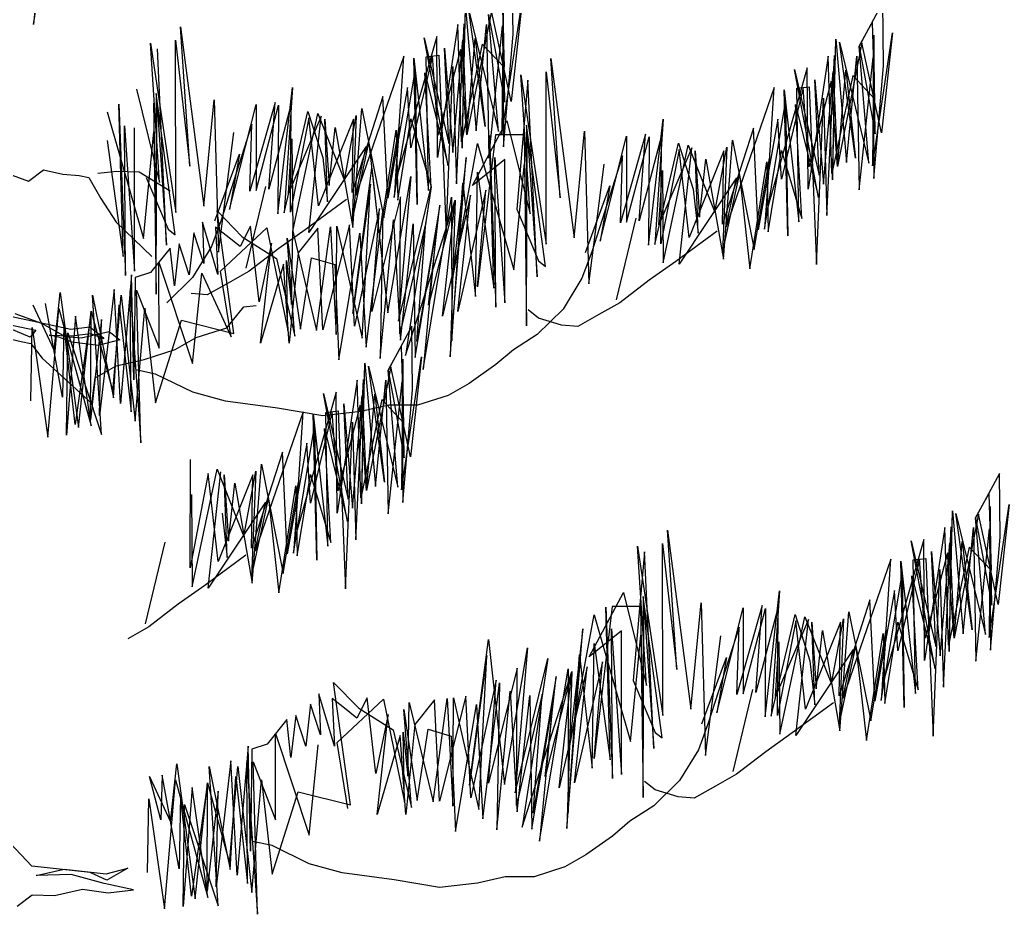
# Model space of a CAD drawing. Header units: metres. Extents: x -4.7 to 4.7, y 0 to 14.7.
# Drawn here: x 0.565 to 4.69, y 6.906 to 10.638 of the extents above; entities that cross this region are included whole.
import ezdxf

# ---------------------------------------------------------------- set-up
doc = ezdxf.new("R2010")
doc.units = ezdxf.units.M
doc.header["$LTSCALE"] = 0.2

msp = doc.modelspace()

# ---------------------------------------------------------------- linework, layer by layer
for p, q in [((0.6219, 10.6185), (0.741, 11.3369)), ((0.6769, 11.1967), (0.6219, 10.6185)), ((2.6214, 10.5777), (2.6183, 10.8434)), ((2.5746, 10.7586), (2.5836, 10.4404)), ((2.4087, 10.1015), (2.4229, 10.6883)), ((2.4229, 10.6883), (2.467, 10.1746)), ((2.5751, 10.1601), (2.6593, 10.715)), ((2.5805, 10.7061), (2.5751, 10.1601)), ((2.5866, 10.2945), (2.5805, 10.7061)), ((2.6593, 10.715), (2.6129, 10.2974)), ((4.1626, 10.7114), (4.0635, 10.5273)), ((4.1657, 10.4457), (4.1626, 10.7114)), ((2.5309, 10.6739), (2.4291, 10.157)), ((2.505, 10.1921), (2.4375, 10.6767)), ((2.4375, 10.6767), (2.5605, 10.1718)), ((2.5605, 10.1718), (2.5192, 10.6593)), ((2.5192, 10.6593), (2.5866, 10.2945)), ((2.6129, 10.2974), (2.5309, 10.6739)), ((1.2733, 10.0268), (1.2349, 10.6078)), ((1.2349, 10.6078), (1.3318, 9.8605)), ((2.3908, 10.6182), (2.3066, 10.0634)), ((2.3855, 9.9526), (2.4171, 10.6212)), ((2.4058, 10.1278), (2.3908, 10.6182)), ((2.4171, 10.6212), (2.4087, 10.1015)), ((2.467, 10.1746), (2.5105, 10.6184)), ((2.5105, 10.6184), (2.5197, 10.0608)), ((2.5197, 10.0608), (2.5776, 10.6127)), ((2.5776, 10.6127), (2.5809, 10.1076)), ((4.0635, 10.5273), (4.1189, 10.6266)), ((4.1189, 10.6266), (4.1279, 10.3084)), ((2.3033, 10.5685), (2.1315, 9.9639)), ((2.3504, 10.0284), (2.2507, 10.5626)), ((2.2507, 10.5626), (2.3532, 10.1219)), ((2.3066, 10.0634), (2.3033, 10.5685)), ((2.4291, 10.157), (2.4638, 10.5599)), ((2.4638, 10.5599), (2.505, 10.1921)), ((2.5809, 10.1076), (2.6214, 10.5777)), ((4.1193, 10.0281), (4.2036, 10.583)), ((4.1248, 10.5741), (4.1193, 10.0281)), ((4.1309, 10.1624), (4.1248, 10.5741)), ((4.2036, 10.583), (4.1572, 10.1654)), ((1.1478, 9.9595), (1.1094, 10.5404)), ((1.1094, 10.5404), (1.215, 9.8341)), ((1.215, 9.8341), (1.2145, 10.5523)), ((1.2145, 10.5523), (1.2733, 10.0268)), ((2.3532, 10.1219), (2.3354, 10.5189)), ((2.3354, 10.5189), (2.3708, 10.0839)), ((2.3708, 10.0839), (2.4113, 10.554)), ((2.493, 10.5366), (2.4058, 10.1278)), ((2.4113, 10.554), (2.4291, 10.157)), ((2.5836, 10.4404), (2.493, 10.5366)), ((3.953, 9.9695), (3.9672, 10.5563)), ((3.9672, 10.5563), (4.0113, 10.0426)), ((4.0752, 10.5419), (3.9734, 10.025)), ((3.9818, 10.5447), (4.1047, 10.0398)), ((4.0493, 10.0601), (3.9818, 10.5447)), ((4.0635, 10.5273), (4.1309, 10.1624)), ((4.1047, 10.0398), (4.0635, 10.5273)), ((4.1572, 10.1654), (4.0752, 10.5419)), ((1.1772, 9.6968), (1.1386, 10.5171)), ((2.1661, 10.4865), (1.9652, 9.9052)), ((2.1315, 9.9639), (2.1661, 10.4865)), ((2.2858, 10.4867), (2.1956, 10.1041)), ((2.2221, 9.8677), (2.207, 10.4778)), ((2.207, 10.4778), (2.2687, 9.9261)), ((2.2596, 10.4837), (2.3121, 10.4897)), ((2.2687, 9.9261), (2.2596, 10.4837)), ((2.3094, 10.1568), (2.2858, 10.4867)), ((2.4026, 10.5131), (2.3094, 10.1568)), ((2.3121, 10.4897), (2.3419, 9.7481)), ((2.4291, 10.157), (2.4026, 10.5131)), ((3.9351, 10.4862), (3.8509, 9.9314)), ((3.9298, 9.8206), (3.9614, 10.4892)), ((3.9501, 9.9958), (3.9351, 10.4862)), ((3.9614, 10.4892), (3.953, 9.9695)), ((4.0113, 10.0426), (4.0548, 10.4864)), ((4.0548, 10.4864), (4.064, 9.9288)), ((4.064, 9.9288), (4.1219, 10.4807)), ((4.1219, 10.4807), (4.1252, 9.9756)), ((2.3419, 9.7481), (2.3705, 10.443)), ((2.3705, 10.443), (2.3855, 9.9526)), ((2.7792, 10.4757), (2.8761, 9.7285)), ((2.8176, 9.8948), (2.7792, 10.4757)), ((3.8476, 10.4365), (3.6758, 9.8319)), ((3.8509, 9.9314), (3.8476, 10.4365)), ((4.1252, 9.9756), (4.1657, 10.4457)), ((2.1257, 9.8967), (2.2129, 10.4253)), ((2.2129, 10.4253), (2.2221, 9.8677)), ((2.2804, 9.9407), (2.2538, 10.4166)), ((2.2538, 10.4166), (2.3504, 10.0284)), ((2.6537, 10.4084), (2.7593, 9.702)), ((2.6921, 9.8275), (2.6537, 10.4084)), ((2.7588, 10.4202), (2.8176, 9.8948)), ((2.7593, 9.702), (2.7588, 10.4202)), ((3.795, 10.4305), (3.8975, 9.9898)), ((3.8947, 9.8964), (3.795, 10.4305)), ((3.9151, 9.9519), (3.9556, 10.422)), ((4.0373, 10.4046), (3.9501, 9.9958)), ((3.9556, 10.422), (3.9734, 10.025)), ((3.9734, 10.025), (4.0081, 10.4279)), ((4.0081, 10.4279), (4.0493, 10.0601)), ((4.1279, 10.3084), (4.0373, 10.4046)), ((1.6412, 9.8288), (1.7021, 10.3545)), ((1.7021, 10.3545), (1.6675, 9.8318)), ((2.1808, 10.3552), (2.0995, 9.8938)), ((2.1956, 10.1041), (2.1808, 10.3552)), ((2.6829, 10.3851), (2.6366, 9.8478)), ((2.7215, 9.5648), (2.6829, 10.3851)), ((3.7104, 10.3545), (3.5095, 9.7732)), ((3.6758, 9.8319), (3.7104, 10.3545)), ((3.8301, 10.3547), (3.7399, 9.9721)), ((3.8038, 10.3517), (3.8564, 10.3576)), ((3.8537, 10.0248), (3.8301, 10.3547)), ((3.9469, 10.3811), (3.8537, 10.0248)), ((3.8564, 10.3576), (3.8861, 9.6161)), ((3.8797, 10.3869), (3.9151, 9.9519)), ((3.8975, 9.9898), (3.8797, 10.3869)), ((3.9734, 10.025), (3.9469, 10.3811)), ((1.0512, 10.3476), (1.1478, 9.9595)), ((1.2122, 9.7406), (1.1329, 10.3303)), ((1.1329, 10.3303), (1.1334, 9.7317)), ((2.0787, 10.3171), (1.9506, 9.9169)), ((2.0995, 9.8938), (2.0787, 10.3171)), ((3.7513, 10.3458), (3.813, 9.7941)), ((3.7664, 9.7357), (3.7513, 10.3458)), ((3.813, 9.7941), (3.8038, 10.3517)), ((0.9962, 9.6498), (0.9782, 10.2862)), ((0.9782, 10.2862), (1.0051, 9.571)), ((1.1334, 9.7317), (1.1242, 10.2894)), ((1.1336, 9.4923), (1.1359, 10.304)), ((1.1359, 10.304), (1.1772, 9.6968)), ((1.3318, 9.8605), (1.3752, 10.3043)), ((1.3752, 10.3043), (1.3932, 9.6679)), ((1.4398, 9.8461), (1.5504, 10.2842)), ((1.6292, 10.293), (1.5244, 9.9221)), ((1.5504, 10.2842), (1.5507, 9.9251)), ((1.5507, 9.9251), (1.6438, 10.2814)), ((1.6032, 9.931), (1.6292, 10.293)), ((1.6963, 10.2873), (1.6032, 9.931)), ((1.6438, 10.2814), (1.6412, 9.8288)), ((1.6938, 9.8348), (1.6963, 10.2873)), ((3.67, 9.7647), (3.7572, 10.2933)), ((3.7572, 10.2933), (3.7664, 9.7357)), ((3.7981, 10.2846), (3.8947, 9.8964)), ((3.8247, 9.8087), (3.7981, 10.2846)), ((3.8861, 9.6161), (3.9148, 10.311)), ((3.9148, 10.311), (3.9298, 9.8206)), ((0.9286, 10.254), (1.0808, 9.7258)), ((1.6675, 9.8318), (1.7664, 10.2553)), ((1.8219, 10.2349), (1.6849, 9.9136)), ((1.7026, 9.7559), (1.8073, 10.2466)), ((1.7664, 10.2553), (1.8279, 10.0627)), ((1.7697, 9.7502), (1.8219, 10.2349)), ((1.8073, 10.2466), (1.9184, 9.9665)), ((1.9184, 9.9665), (1.9678, 10.2381)), ((1.9678, 10.2381), (1.9507, 9.7972)), ((1.9536, 9.7709), (1.9912, 10.2673)), ((1.9912, 10.2673), (2.082, 9.812)), ((1.0051, 9.571), (1.0017, 10.1958)), ((1.0017, 10.1958), (1.043, 9.5886)), ((1.5329, 10.2024), (1.4048, 9.8022)), ((1.5244, 9.9221), (1.5329, 10.2024)), ((1.7694, 10.229), (1.6938, 9.8348)), ((1.8105, 9.8612), (1.7694, 10.229)), ((1.9562, 10.2234), (1.8105, 9.8612)), ((1.8365, 10.2233), (1.8542, 9.9459)), ((1.8484, 9.8788), (1.8365, 10.2233)), ((1.8542, 9.9459), (1.8803, 10.1883)), ((1.8803, 10.1883), (1.9536, 9.7709)), ((1.9506, 9.9169), (1.9562, 10.2234)), ((2.082, 9.812), (2.1459, 10.1916)), ((2.1459, 10.1916), (2.1257, 9.8967)), ((2.1403, 9.8851), (2.1955, 10.2238)), ((2.1955, 10.2238), (2.2804, 9.9407)), ((2.4526, 9.9468), (2.5955, 10.2156)), ((2.5955, 10.2156), (2.6921, 9.8275)), ((2.6772, 10.1982), (2.6777, 9.5997)), ((2.7565, 9.6086), (2.6772, 10.1982)), ((3.1855, 9.6968), (3.2464, 10.2224)), ((3.2464, 10.2224), (3.2118, 9.6998)), ((3.7251, 10.2232), (3.6437, 9.7617)), ((3.7399, 9.9721), (3.7251, 10.2232)), ((1.043, 9.5886), (1.0425, 10.1871)), ((1.0808, 9.7258), (1.1243, 10.1697)), ((1.1243, 10.1697), (1.1336, 9.4923)), ((1.3932, 9.6679), (1.4571, 10.1672)), ((2.0646, 9.7302), (2.1343, 10.177)), ((2.1343, 10.177), (2.1403, 9.8851)), ((2.5488, 10.1572), (2.4734, 9.5235)), ((2.5225, 10.1542), (2.5493, 9.439)), ((2.5405, 9.5178), (2.5225, 10.1542)), ((2.6685, 10.1574), (2.5488, 10.1572)), ((2.6777, 9.5997), (2.6685, 10.1574)), ((2.6778, 9.3603), (2.6801, 10.172)), ((2.6801, 10.172), (2.7215, 9.5648)), ((2.8761, 9.7285), (2.9195, 10.1723)), ((2.9195, 10.1723), (2.9375, 9.5359)), ((2.9841, 9.7141), (3.0947, 10.1521)), ((3.1735, 10.161), (3.0687, 9.7901)), ((3.0947, 10.1521), (3.0949, 9.793)), ((3.0949, 9.793), (3.1881, 10.1494)), ((3.1475, 9.799), (3.1735, 10.161)), ((3.2406, 10.1553), (3.1475, 9.799)), ((3.1881, 10.1494), (3.1855, 9.6968)), ((3.238, 9.7028), (3.2406, 10.1553)), ((3.623, 10.185), (3.4949, 9.7849)), ((3.6437, 9.7617), (3.623, 10.185)), ((0.9287, 10.1343), (0.9962, 9.6498)), ((1.6849, 9.9136), (1.6994, 10.1413)), ((1.6994, 10.1413), (1.7026, 9.7559)), ((2.0088, 10.1097), (1.7697, 9.7502)), ((1.9507, 9.7972), (2.0205, 10.1243)), ((1.9652, 9.9052), (2.0088, 10.1097)), ((2.0205, 10.1243), (2.0646, 9.7302)), ((2.3654, 9.538), (2.4729, 10.122)), ((2.4729, 10.122), (2.6251, 9.5938)), ((3.2118, 9.6998), (3.3107, 10.1233)), ((3.2469, 9.6239), (3.3516, 10.1146)), ((3.3107, 10.1233), (3.3721, 9.9307)), ((3.3516, 10.1146), (3.4627, 9.8345)), ((3.4627, 9.8345), (3.5121, 10.1061)), ((3.5121, 10.1061), (3.4949, 9.6652)), ((3.4979, 9.6389), (3.5355, 10.1353)), ((3.5355, 10.1353), (3.6263, 9.68)), ((1.3785, 9.7993), (1.4805, 10.0768)), ((1.4805, 10.0768), (1.4398, 9.8461)), ((3.0772, 10.0704), (2.9491, 9.6702)), ((3.0687, 9.7901), (3.0772, 10.0704)), ((3.3662, 10.1029), (3.2292, 9.7816)), ((3.3136, 10.097), (3.238, 9.7028)), ((3.3548, 9.7292), (3.3136, 10.097)), ((3.314, 9.6182), (3.3662, 10.1029)), ((3.5005, 10.0914), (3.3548, 9.7292)), ((3.3927, 9.7468), (3.3808, 10.0913)), ((3.3808, 10.0913), (3.3985, 9.8139)), ((3.4949, 9.7849), (3.5005, 10.0914)), ((3.6846, 9.753), (3.7398, 10.0918)), ((3.7398, 10.0918), (3.8247, 9.8087)), ((1.8279, 10.0627), (1.8484, 9.8788)), ((2.3598, 9.2314), (2.4263, 10.0636)), ((2.4263, 10.0636), (2.3654, 9.538)), ((2.5868, 10.0551), (2.4526, 9.9468)), ((2.5459, 10.0637), (2.5873, 9.4565)), ((2.5493, 9.439), (2.5459, 10.0637)), ((2.5873, 9.4565), (2.5868, 10.0551)), ((2.6251, 9.5938), (2.6686, 10.0377)), ((2.6686, 10.0377), (2.6778, 9.3603)), ((2.9375, 9.5359), (3.0013, 10.0352)), ((3.3985, 9.8139), (3.4246, 10.0563)), ((3.4246, 10.0563), (3.4979, 9.6389)), ((3.6088, 9.5982), (3.6786, 10.045)), ((3.6263, 9.68), (3.6902, 10.0596)), ((3.6902, 10.0596), (3.67, 9.7647)), ((3.6786, 10.045), (3.6846, 9.753)), ((0.491, 10.0052), (0.6019, 9.9645)), ((0.6019, 9.9645), (0.6632, 10.0113)), ((0.6632, 10.0113), (0.7449, 9.9939)), ((0.7449, 9.9939), (0.8121, 9.9882)), ((0.8121, 9.9882), (0.853, 9.9795)), ((0.8909, 9.9971), (0.9697, 10.0059)), ((0.9697, 10.0059), (1.0631, 10.0032)), ((1.0631, 10.0032), (1.1916, 9.9245)), ((1.9539, 9.4118), (2.0322, 10.0192)), ((2.0322, 10.0192), (2.0998, 9.415)), ((2.0998, 9.415), (2.1957, 9.9844)), ((2.1957, 9.9844), (2.1436, 9.38)), ((2.4647, 9.4826), (2.473, 10.0023)), ((2.473, 10.0023), (2.5405, 9.5178)), ((3.2292, 9.7816), (3.2436, 10.0093)), ((3.2436, 10.0093), (3.2469, 9.6239)), ((3.4949, 9.6652), (3.5648, 9.9923)), ((3.5648, 9.9923), (3.6088, 9.5982)), ((0.853, 9.9795), (0.9026, 9.892)), ((1.0923, 9.9798), (1.183, 9.7639)), ((1.5886, 9.9426), (1.5071, 9.6009)), ((2.0264, 9.952), (1.9539, 9.4118)), ((1.9919, 9.3097), (2.0264, 9.952)), ((2.1436, 9.38), (2.2804, 9.9407)), ((2.2804, 9.9407), (2.1729, 9.237)), ((2.3656, 9.2986), (2.4118, 9.9555)), ((2.4118, 9.9555), (2.4647, 9.4826)), ((2.9228, 9.6673), (3.0248, 9.9448)), ((3.0248, 9.9448), (2.9841, 9.7141)), ((3.5531, 9.9777), (3.314, 9.6182)), ((3.5095, 9.7732), (3.5531, 9.9777)), ((2.152, 9.8997), (2.0327, 9.4207)), ((2.1495, 9.3274), (2.152, 9.8997)), ((2.4439, 9.9059), (2.3275, 9.4007)), ((2.5081, 9.9265), (2.3917, 9.4212)), ((2.3917, 9.4212), (2.4439, 9.9059)), ((2.4734, 9.5235), (2.5081, 9.9265)), ((3.3721, 9.9307), (3.3927, 9.7468)), ((0.9026, 9.892), (0.9669, 9.7928)), ((1.9272, 9.8877), (1.7551, 9.7619)), ((2.1729, 9.237), (2.3797, 9.8854)), ((2.3155, 9.8649), (2.2196, 9.2954)), ((2.246, 9.1787), (2.3651, 9.8971)), ((2.3797, 9.8854), (2.2691, 9.4473)), ((2.2691, 9.4473), (2.3155, 9.8649)), ((2.3275, 9.4007), (2.3797, 9.8854)), ((2.3797, 9.8854), (2.3598, 9.2314)), ((2.3651, 9.8971), (2.3656, 9.2986)), ((1.4577, 9.3293), (1.3873, 9.8401)), ((1.3873, 9.8401), (1.4924, 9.7323)), ((2.0645, 9.8499), (1.9598, 9.3593)), ((2.0095, 9.2718), (2.0791, 9.8383)), ((2.0327, 9.4207), (2.0645, 9.8499)), ((2.0791, 9.8383), (2.0679, 9.2251)), ((2.6366, 9.8478), (2.7273, 9.6319)), ((0.9669, 9.7928), (1.1159, 9.65)), ((1.326, 9.7933), (1.332, 9.6211)), ((1.3904, 9.5745), (1.326, 9.7933)), ((1.4048, 9.8022), (1.364, 9.6912)), ((1.5274, 9.7761), (1.4837, 9.6914)), ((1.5627, 9.4609), (1.5274, 9.7761)), ((1.939, 9.7826), (1.8284, 9.3445)), ((1.8839, 9.3241), (1.8865, 9.7767)), ((1.8865, 9.7767), (1.9919, 9.3097)), ((1.9598, 9.3593), (1.939, 9.7826)), ((2.0679, 9.2251), (2.1229, 9.8033)), ((2.1229, 9.8033), (2.1525, 9.3012)), ((2.2572, 9.7918), (2.1495, 9.3274)), ((2.1525, 9.3012), (2.2046, 9.7859)), ((2.2046, 9.7859), (2.2138, 9.2283)), ((2.2196, 9.2954), (2.2572, 9.7918)), ((3.1329, 9.8106), (3.0514, 9.4689)), ((1.183, 9.7639), (1.2122, 9.7406)), ((1.291, 9.7495), (1.2707, 9.5743)), ((1.332, 9.6211), (1.291, 9.7495)), ((1.3815, 9.773), (1.3904, 9.5745)), ((1.4253, 9.738), (1.3815, 9.773)), ((1.402, 9.5891), (1.5946, 9.7704)), ((1.4837, 9.6914), (1.4253, 9.738)), ((1.5946, 9.7704), (1.6825, 9.3413)), ((1.7551, 9.7619), (1.6443, 9.6829)), ((1.697, 9.4494), (1.7026, 9.7559)), ((1.7026, 9.7559), (1.8021, 9.3415)), ((1.8077, 9.7678), (1.726, 9.6655)), ((1.8021, 9.3415), (1.8602, 9.7737)), ((1.8284, 9.3445), (1.8077, 9.7678)), ((1.8602, 9.7737), (1.8839, 9.3241)), ((1.8956, 9.219), (1.9828, 9.7476)), ((1.9828, 9.7476), (2.0095, 9.2718)), ((2.2138, 9.2283), (2.301, 9.7568)), ((2.301, 9.7568), (2.246, 9.1787)), ((3.4715, 9.7557), (3.2994, 9.6299)), ((1.2297, 9.7027), (1.2094, 9.5275)), ((1.2707, 9.5743), (1.2297, 9.7027)), ((1.4924, 9.7323), (1.6355, 9.642)), ((1.615, 9.7062), (1.5627, 9.4609)), ((1.5687, 9.2886), (1.615, 9.7062)), ((1.6792, 9.7267), (1.735, 9.3473)), ((1.7117, 9.318), (1.6792, 9.7267)), ((1.1918, 9.6851), (1.1101, 9.5828)), ((1.2094, 9.5275), (1.1918, 9.6851)), ((1.364, 9.6912), (1.2853, 9.5626)), ((1.6443, 9.6829), (1.5217, 9.5893)), ((1.726, 9.6655), (1.6883, 9.2888)), ((2.9491, 9.6702), (2.9083, 9.5592)), ((1.1451, 9.6267), (1.2856, 9.2035)), ((1.1454, 9.2676), (1.1451, 9.6267)), ((1.6647, 9.6187), (1.5687, 9.2886)), ((1.6355, 9.642), (1.7117, 9.318)), ((1.6883, 9.2888), (1.6647, 9.6187)), ((1.6764, 9.6333), (1.697, 9.4494)), ((1.6825, 9.3413), (1.6764, 9.6333)), ((1.735, 9.3473), (1.7815, 9.6451)), ((1.7815, 9.6451), (1.8778, 9.6161)), ((1.8778, 9.6161), (1.8956, 9.219)), ((2.7273, 9.6319), (2.7565, 9.6086)), ((3.2994, 9.6299), (3.1885, 9.5509)), ((1.0313, 9.5739), (0.985, 9.0367)), ((1.0404, 9.136), (1.0313, 9.5739)), ((1.1101, 9.5828), (1.0459, 9.5623)), ((1.2856, 9.2035), (1.3232, 9.5802)), ((1.3232, 9.5802), (1.446, 9.3147)), ((1.446, 9.3147), (1.402, 9.5891)), ((1.5217, 9.5893), (1.4342, 9.5395)), ((1.0459, 9.5623), (1.0404, 9.136)), ((1.2853, 9.5626), (1.1774, 9.4574)), ((1.4342, 9.5395), (1.3467, 9.4897)), ((2.9083, 9.5592), (2.8296, 9.4306)), ((3.1885, 9.5509), (3.066, 9.4573)), ((0.7076, 9.2582), (0.7336, 9.5005)), ((0.7336, 9.5005), (0.81, 8.9372)), ((0.8679, 9.489), (0.9558, 9.06)), ((0.9063, 8.9081), (0.8679, 9.489)), ((0.9584, 9.5125), (0.8975, 8.9869)), ((0.9529, 9.0863), (0.9876, 9.4892)), ((0.985, 9.0367), (0.9584, 9.5125)), ((0.9876, 9.4892), (1.0464, 8.9638)), ((1.0255, 9.5068), (1.0698, 8.8733)), ((1.0289, 9.0017), (1.0255, 9.5068)), ((1.0518, 9.5097), (1.1454, 9.2676)), ((1.0698, 8.8733), (1.0518, 9.5097)), ((1.3467, 9.4897), (1.2795, 9.4955)), ((0.6198, 9.4478), (0.7076, 9.2582)), ((0.7427, 9.0626), (0.6724, 9.4537)), ((0.9558, 9.06), (0.9789, 9.4483)), ((0.9789, 9.4483), (1.0289, 9.0017)), ((1.4985, 9.4403), (1.551, 9.4463)), ((3.066, 9.4573), (2.9785, 9.4075)), ((0.544, 9.4126), (0.6549, 9.3719)), ((0.6816, 8.8961), (0.7279, 9.4334)), ((0.7279, 9.4334), (0.8625, 8.9431)), ((0.8621, 9.4219), (0.7954, 8.9488)), ((0.81, 8.9372), (0.8621, 9.4219)), ((0.8596, 8.9693), (0.8621, 9.4219)), ((0.8621, 9.4219), (0.9529, 9.0863)), ((1.0464, 8.9638), (1.0869, 9.4339)), ((1.0869, 9.4339), (1.131, 9.0398)), ((1.4285, 9.3526), (1.4985, 9.4403)), ((2.7274, 9.3925), (2.6836, 9.4275)), ((2.8296, 9.4306), (2.7217, 9.3254)), ((2.9785, 9.4075), (2.8909, 9.3577)), ((0.4681, 9.3775), (0.6316, 9.3427)), ((0.6083, 9.3135), (0.4827, 9.3658)), ((0.6549, 9.3719), (0.5323, 9.398)), ((0.6549, 9.3719), (0.7542, 9.3166)), ((0.7776, 9.3458), (0.6549, 9.3719)), ((0.7483, 9.3692), (0.7427, 9.0626)), ((0.7954, 8.9488), (0.7483, 9.3692)), ((0.7979, 9.4013), (0.7604, 8.905)), ((0.8625, 8.9431), (0.7979, 9.4013)), ((0.906, 9.3869), (0.8596, 8.9693)), ((0.8975, 8.9869), (0.906, 9.3869)), ((1.131, 9.0398), (1.2387, 9.3845)), ((1.2387, 9.3845), (1.4577, 9.3293)), ((2.8238, 9.3635), (2.7274, 9.3925)), ((2.8909, 9.3577), (2.8238, 9.3635)), ((0.6316, 9.3427), (0.6083, 9.3135)), ((0.6114, 9.0478), (0.617, 9.3544)), ((0.617, 9.3544), (0.6816, 8.8961)), ((0.728, 9.3137), (0.6871, 9.3224)), ((0.6871, 9.3224), (0.7805, 9.3196)), ((0.7604, 8.905), (0.7659, 9.3312)), ((0.7659, 9.3312), (0.9063, 8.9081)), ((0.8564, 9.3547), (0.7776, 9.3458)), ((0.7805, 9.3196), (0.8593, 9.3284)), ((0.8214, 9.3109), (0.9381, 9.3373)), ((0.9148, 9.3081), (0.8564, 9.3547)), ((0.8593, 9.3284), (0.9148, 9.3081)), ((0.9381, 9.3373), (0.9819, 9.3024)), ((1.3001, 9.3116), (1.4285, 9.3526)), ((2.1991, 9.3596), (2.1, 9.1756)), ((2.2022, 9.094), (2.1991, 9.3596)), ((2.7217, 9.3254), (2.6225, 9.261)), ((0.5295, 9.3046), (0.5703, 9.2959)), ((0.5703, 9.2959), (0.6112, 9.2872)), ((0.6112, 9.2872), (0.658, 9.226)), ((0.7834, 9.2933), (0.728, 9.3137)), ((0.7542, 9.3166), (0.8214, 9.3109)), ((0.8914, 9.2789), (0.7834, 9.2933)), ((0.9819, 9.3024), (0.8914, 9.2789)), ((1.2126, 9.2618), (1.3001, 9.3116)), ((1.0841, 9.2208), (1.2126, 9.2618)), ((2.1, 9.1756), (2.1554, 9.2749)), ((2.1554, 9.2749), (2.1644, 8.9567)), ((2.6225, 9.261), (2.5495, 9.1996)), ((0.658, 9.226), (0.8654, 9.0365)), ((0.9674, 9.1943), (1.0841, 9.2208)), ((1.9895, 8.6178), (2.0037, 9.2046)), ((2.0037, 9.2046), (2.0478, 8.6908)), ((2.1559, 8.6764), (2.2401, 9.2312)), ((2.1613, 9.2224), (2.1559, 8.6764)), ((2.1674, 8.8107), (2.1613, 9.2224)), ((2.2401, 9.2312), (2.1937, 8.8137)), ((2.5495, 9.1996), (2.4387, 9.1206)), ((0.8799, 9.1445), (0.9674, 9.1943)), ((1.1309, 9.1595), (1.0492, 9.1769)), ((1.2857, 9.0838), (1.1309, 9.1595)), ((2.1117, 9.1902), (2.0099, 8.6733)), ((2.0858, 8.7084), (2.0183, 9.1929)), ((2.0183, 9.1929), (2.1413, 8.688)), ((2.1413, 8.688), (2.1, 9.1756)), ((2.1, 9.1756), (2.1674, 8.8107)), ((2.1937, 8.8137), (2.1117, 9.1902)), ((0.8654, 9.0365), (0.8799, 9.1445)), ((1.9716, 9.1345), (1.8874, 8.5797)), ((1.9663, 8.4688), (1.9979, 9.1374)), ((1.9866, 8.644), (1.9716, 9.1345)), ((1.9979, 9.1374), (1.9895, 8.6178)), ((2.0478, 8.6908), (2.0913, 9.1347)), ((2.0913, 9.1347), (2.1005, 8.577)), ((2.1005, 8.577), (2.1584, 9.1289)), ((2.1584, 9.1289), (2.1617, 8.6239)), ((2.4387, 9.1206), (2.3511, 9.0708)), ((1.4229, 9.0461), (1.2857, 9.0838)), ((1.8841, 9.0847), (1.7123, 8.4801)), ((1.9312, 8.5447), (1.8315, 9.0788)), ((1.8315, 9.0788), (1.934, 8.6381)), ((1.8874, 8.5797), (1.8841, 9.0847)), ((2.0099, 8.6733), (2.0446, 9.0762)), ((2.0446, 9.0762), (2.0858, 8.7084)), ((2.1617, 8.6239), (2.2022, 9.094)), ((1.6389, 9.0172), (1.4229, 9.0461)), ((1.934, 8.6381), (1.9162, 9.0351)), ((1.9162, 9.0351), (1.9516, 8.6002)), ((1.9516, 8.6002), (1.9921, 9.0703)), ((2.0738, 9.0529), (1.9866, 8.644)), ((1.9921, 9.0703), (2.0099, 8.6733)), ((2.1644, 8.9567), (2.0738, 9.0529)), ((2.3511, 9.0708), (2.2227, 9.0298)), ((1.7469, 9.0028), (1.546, 8.4215)), ((1.8287, 8.9854), (1.6389, 9.0172)), ((1.7123, 8.4801), (1.7469, 9.0028)), ((1.8666, 9.003), (1.7764, 8.6204)), ((1.8029, 8.3839), (1.7878, 8.9941)), ((1.7878, 8.9941), (1.8495, 8.4424)), ((1.9863, 9.0031), (1.8287, 8.9854)), ((1.8404, 9), (1.8929, 9.0059)), ((1.8495, 8.4424), (1.8404, 9)), ((1.8902, 8.6731), (1.8666, 9.003)), ((1.9834, 9.0294), (1.8902, 8.6731)), ((1.8929, 9.0059), (1.9227, 8.2644)), ((2.0099, 8.6733), (1.9834, 9.0294)), ((2.103, 9.0296), (1.9863, 9.0031)), ((2.2227, 9.0298), (2.103, 9.0296)), ((1.9227, 8.2644), (1.9513, 8.9593)), ((1.9513, 8.9593), (1.9663, 8.4688)), ((1.7065, 8.413), (1.7937, 8.9415)), ((1.7937, 8.9415), (1.8029, 8.3839)), ((1.8612, 8.457), (1.8346, 8.9328)), ((1.8346, 8.9328), (1.9312, 8.5447)), ((1.7616, 8.8714), (1.6803, 8.41)), ((1.7764, 8.6204), (1.7616, 8.8714)), ((1.6595, 8.8333), (1.5314, 8.4331)), ((1.6803, 8.41), (1.6595, 8.8333)), ((1.2746, 8.351), (1.2771, 8.8035)), ((1.3501, 8.7453), (1.2746, 8.351)), ((1.2834, 8.2722), (1.3881, 8.7628)), ((1.3913, 8.3775), (1.3501, 8.7453)), ((1.3505, 8.2665), (1.4027, 8.7512)), ((1.3881, 8.7628), (1.4992, 8.4827)), ((1.4992, 8.4827), (1.5486, 8.7543)), ((1.5486, 8.7543), (1.5315, 8.3134)), ((1.5344, 8.2872), (1.572, 8.7836)), ((1.572, 8.7836), (1.6628, 8.3282)), ((4.6487, 8.7443), (4.5496, 8.5602)), ((4.6518, 8.4786), (4.6487, 8.7443)), ((1.537, 8.7397), (1.3913, 8.3775)), ((1.4173, 8.7395), (1.435, 8.4622)), ((1.4292, 8.395), (1.4173, 8.7395)), ((1.435, 8.4622), (1.4611, 8.7046)), ((1.4611, 8.7046), (1.5344, 8.2872)), ((1.5314, 8.4331), (1.537, 8.7397)), ((1.6628, 8.3282), (1.7267, 8.7079)), ((1.7267, 8.7079), (1.7065, 8.413)), ((1.7211, 8.4013), (1.7763, 8.7401)), ((1.7763, 8.7401), (1.8612, 8.457)), ((1.6454, 8.2465), (1.7151, 8.6933)), ((1.7151, 8.6933), (1.7211, 8.4013)), ((1.2802, 8.6576), (1.2834, 8.2722)), ((1.5896, 8.6259), (1.3505, 8.2665)), ((1.5315, 8.3134), (1.6013, 8.6405)), ((1.546, 8.4215), (1.5896, 8.6259)), ((1.6013, 8.6405), (1.6454, 8.2465)), ((4.5496, 8.5602), (4.605, 8.6596)), ((4.605, 8.6596), (4.614, 8.3414)), ((4.4391, 8.0024), (4.4532, 8.5893)), ((4.4532, 8.5893), (4.4974, 8.0755)), ((4.6054, 8.0611), (4.6897, 8.6159)), ((4.6108, 8.607), (4.6054, 8.0611)), ((4.617, 8.1954), (4.6108, 8.607)), ((4.6897, 8.6159), (4.6433, 8.1984)), ((1.4087, 8.5789), (1.4292, 8.395)), ((4.5612, 8.5749), (4.4595, 8.0579)), ((4.5353, 8.0931), (4.4678, 8.5776)), ((4.4678, 8.5776), (4.5908, 8.0727)), ((4.5908, 8.0727), (4.5496, 8.5602)), ((4.5496, 8.5602), (4.617, 8.1954)), ((4.6433, 8.1984), (4.5612, 8.5749)), ((3.3036, 7.9278), (3.2652, 8.5087)), ((3.2652, 8.5087), (3.3621, 7.7614)), ((4.4212, 8.5192), (4.337, 7.9643)), ((4.4159, 7.8535), (4.4474, 8.5221)), ((4.4361, 8.0287), (4.4212, 8.5192)), ((4.4474, 8.5221), (4.4391, 8.0024)), ((4.4974, 8.0755), (4.5409, 8.5194)), ((4.5409, 8.5194), (4.55, 7.9617)), ((4.55, 7.9617), (4.608, 8.5136)), ((4.608, 8.5136), (4.6113, 8.0085)), ((1.1694, 8.4589), (1.0879, 8.1172)), ((4.3336, 8.4694), (4.1619, 7.8648)), ((4.3808, 7.9294), (4.2811, 8.4635)), ((4.2811, 8.4635), (4.3836, 8.0228)), ((4.337, 7.9643), (4.3336, 8.4694)), ((4.4595, 8.0579), (4.4942, 8.4609)), ((4.4942, 8.4609), (4.5353, 8.0931)), ((4.6113, 8.0085), (4.6518, 8.4786)), ((3.169, 8.4181), (3.1227, 7.8808)), ((3.1782, 7.8604), (3.1398, 8.4414)), ((3.1398, 8.4414), (3.2454, 7.735)), ((3.2076, 7.5977), (3.169, 8.4181)), ((3.2454, 7.735), (3.2448, 8.4532)), ((3.2448, 8.4532), (3.3036, 7.9278)), ((4.3836, 8.0228), (4.3658, 8.4198)), ((4.3658, 8.4198), (4.4012, 7.9849)), ((4.4012, 7.9849), (4.4417, 8.455)), ((4.5234, 8.4376), (4.4361, 8.0287)), ((4.4417, 8.455), (4.4595, 8.0579)), ((4.614, 8.3414), (4.5234, 8.4376)), ((1.508, 8.4039), (1.3359, 8.2781)), ((4.1965, 8.3875), (3.9955, 7.8062)), ((4.1619, 7.8648), (4.1965, 8.3875)), ((4.3162, 8.3876), (4.226, 8.0051)), ((4.2524, 7.7686), (4.2374, 8.3788)), ((4.2374, 8.3788), (4.2991, 7.8271)), ((4.2899, 8.3847), (4.3425, 8.3906)), ((4.2991, 7.8271), (4.2899, 8.3847)), ((4.3398, 8.0578), (4.3162, 8.3876)), ((4.4329, 8.4141), (4.3398, 8.0578)), ((4.3425, 8.3906), (4.3722, 7.6491)), ((4.4595, 8.0579), (4.4329, 8.4141)), ((4.3722, 7.6491), (4.4009, 8.344)), ((4.4009, 8.344), (4.4159, 7.8535)), ((4.1561, 7.7977), (4.2433, 8.3262)), ((4.2433, 8.3262), (4.2524, 7.7686)), ((4.3108, 7.8417), (4.2841, 8.3175)), ((4.2841, 8.3175), (4.3808, 7.9294)), ((1.3359, 8.2781), (1.2251, 8.1991)), ((3.6716, 7.7298), (3.7325, 8.2554)), ((3.7325, 8.2554), (3.6979, 7.7328)), ((4.2112, 8.2561), (4.1298, 7.7947)), ((4.226, 8.0051), (4.2112, 8.2561)), ((2.9387, 7.9798), (3.0815, 8.2486)), ((3.0815, 8.2486), (3.1782, 7.8604)), ((3.2426, 7.6416), (3.1633, 8.2312)), ((3.1633, 8.2312), (3.1637, 7.6327)), ((4.1091, 8.218), (3.9809, 7.8178)), ((4.1298, 7.7947), (4.1091, 8.218)), ((1.2251, 8.1991), (1.1025, 8.1055)), ((3.0349, 8.1901), (2.9595, 7.5565)), ((3.0266, 7.5507), (3.0086, 8.1872)), ((3.0086, 8.1872), (3.0354, 7.4719)), ((3.1546, 8.1903), (3.0349, 8.1901)), ((3.1637, 7.6327), (3.1546, 8.1903)), ((3.1639, 7.3933), (3.1662, 8.2049)), ((3.1662, 8.2049), (3.2076, 7.5977)), ((3.3621, 7.7614), (3.4056, 8.2053)), ((3.4056, 8.2053), (3.4236, 7.5689)), ((3.4702, 7.747), (3.5807, 8.1851)), ((3.6596, 8.194), (3.5548, 7.823)), ((3.5807, 8.1851), (3.581, 7.826)), ((3.581, 7.826), (3.6742, 8.1823)), ((3.6336, 7.8319), (3.6596, 8.194)), ((3.7267, 8.1882), (3.6336, 7.8319)), ((3.6742, 8.1823), (3.6716, 7.7298)), ((3.7241, 7.7357), (3.7267, 8.1882)), ((3.984, 7.6719), (4.0215, 8.1682)), ((4.0215, 8.1682), (4.1124, 7.7129)), ((2.8515, 7.5709), (2.959, 8.155)), ((2.959, 8.155), (3.1112, 7.6268)), ((3.6979, 7.7328), (3.7968, 8.1562)), ((3.8523, 8.1359), (3.7153, 7.8145)), ((3.7997, 8.13), (3.7241, 7.7357)), ((3.7329, 7.6569), (3.8376, 8.1475)), ((3.7968, 8.1562), (3.8582, 7.9636)), ((3.8409, 7.7622), (3.7997, 8.13)), ((3.8001, 7.6512), (3.8523, 8.1359)), ((3.8376, 8.1475), (3.9488, 7.8674)), ((3.9488, 7.8674), (3.9982, 8.139)), ((3.9982, 8.139), (3.981, 7.6981)), ((1.1025, 8.1055), (1.015, 8.0558)), ((2.8458, 7.2644), (2.9123, 8.0965)), ((2.9123, 8.0965), (2.8515, 7.5709)), ((3.0729, 8.088), (2.9387, 7.9798)), ((3.0354, 7.4719), (3.032, 8.0967)), ((3.032, 8.0967), (3.0734, 7.4895)), ((3.0734, 7.4895), (3.0729, 8.088)), ((3.5633, 8.1033), (3.4352, 7.7032)), ((3.5548, 7.823), (3.5633, 8.1033)), ((3.9865, 8.1244), (3.8409, 7.7622)), ((3.8788, 7.7797), (3.8669, 8.1242)), ((3.8669, 8.1242), (3.8846, 7.8469)), ((3.8846, 7.8469), (3.9107, 8.0893)), ((3.9107, 8.0893), (3.984, 7.6719)), ((3.9809, 7.8178), (3.9865, 8.1244)), ((4.1124, 7.7129), (4.1763, 8.0926)), ((4.1763, 8.0926), (4.1561, 7.7977)), ((4.1707, 7.786), (4.2259, 8.1248)), ((4.2259, 8.1248), (4.3108, 7.8417)), ((2.44, 7.4448), (2.5183, 8.0522)), ((2.5183, 8.0522), (2.5859, 7.4479)), ((3.1112, 7.6268), (3.1546, 8.0706)), ((3.1546, 8.0706), (3.1639, 7.3933)), ((3.4236, 7.5689), (3.4874, 8.0682)), ((4.0949, 7.6312), (4.1646, 8.0779)), ((4.1646, 8.0779), (4.1707, 7.786)), ((2.5859, 7.4479), (2.6818, 8.0174)), ((2.6818, 8.0174), (2.6297, 7.4129)), ((2.9507, 7.5156), (2.9591, 8.0353)), ((2.9591, 8.0353), (3.0266, 7.5507)), ((3.7153, 7.8145), (3.7297, 8.0423)), ((3.7297, 8.0423), (3.7329, 7.6569)), ((4.0392, 8.0106), (3.8001, 7.6512)), ((3.981, 7.6981), (4.0508, 8.0252)), ((3.9955, 7.8062), (4.0392, 8.0106)), ((4.0508, 8.0252), (4.0949, 7.6312)), ((2.5125, 7.985), (2.44, 7.4448)), ((2.478, 7.3426), (2.5125, 7.985)), ((2.6297, 7.4129), (2.7665, 7.9737)), ((2.7665, 7.9737), (2.659, 7.2699)), ((2.8516, 7.3315), (2.8978, 7.9885)), ((2.8978, 7.9885), (2.9507, 7.5156)), ((3.4089, 7.7002), (3.5108, 7.9777)), ((3.5108, 7.9777), (3.4702, 7.747)), ((3.8582, 7.9636), (3.8788, 7.7797)), ((2.6381, 7.9326), (2.5188, 7.4536)), ((2.6356, 7.3604), (2.6381, 7.9326)), ((2.732, 7.2116), (2.8512, 7.93)), ((2.93, 7.9389), (2.8136, 7.4336)), ((2.8512, 7.93), (2.8516, 7.3315)), ((2.9942, 7.9594), (2.8778, 7.4542)), ((2.8778, 7.4542), (2.93, 7.9389)), ((2.9595, 7.5565), (2.9942, 7.9594)), ((2.5505, 7.8829), (2.4458, 7.3922)), ((2.5188, 7.4536), (2.5505, 7.8829)), ((2.659, 7.2699), (2.8658, 7.9184)), ((2.8016, 7.8978), (2.7057, 7.3284)), ((2.8658, 7.9184), (2.7552, 7.4803)), ((2.7552, 7.4803), (2.8016, 7.8978)), ((2.8136, 7.4336), (2.8658, 7.9184)), ((2.8658, 7.9184), (2.8458, 7.2644)), ((3.1227, 7.8808), (3.2133, 7.6649)), ((1.9438, 7.3623), (1.8733, 7.8731)), ((1.8733, 7.8731), (1.9785, 7.7652)), ((2.4955, 7.3047), (2.5652, 7.8712)), ((2.5652, 7.8712), (2.5539, 7.2581)), ((3.619, 7.8436), (3.5375, 7.5019)), ((1.8765, 7.6074), (1.8121, 7.8263)), ((1.8121, 7.8263), (1.818, 7.6541)), ((1.9114, 7.771), (1.8675, 7.8059)), ((1.8675, 7.8059), (1.8765, 7.6074)), ((1.8881, 7.622), (2.0806, 7.8033)), ((2.0135, 7.8091), (1.9698, 7.7244)), ((2.0488, 7.4938), (2.0135, 7.8091)), ((2.0806, 7.8033), (2.1685, 7.3743)), ((2.2937, 7.8007), (2.2121, 7.6984)), ((2.2882, 7.3745), (2.3463, 7.8067)), ((2.3145, 7.3774), (2.2937, 7.8007)), ((2.4251, 7.8155), (2.3145, 7.3774)), ((2.3463, 7.8067), (2.37, 7.3571)), ((2.37, 7.3571), (2.3725, 7.8096)), ((2.3725, 7.8096), (2.478, 7.3426)), ((2.4458, 7.3922), (2.4251, 7.8155)), ((2.5539, 7.2581), (2.609, 7.8362)), ((2.609, 7.8362), (2.6385, 7.3341)), ((2.7433, 7.8248), (2.6356, 7.3604)), ((2.6385, 7.3341), (2.6907, 7.8188)), ((2.6907, 7.8188), (2.6999, 7.2612)), ((2.7057, 7.3284), (2.7433, 7.8248)), ((1.7771, 7.7825), (1.7568, 7.6073)), ((1.818, 7.6541), (1.7771, 7.7825)), ((1.9698, 7.7244), (1.9114, 7.771)), ((1.9785, 7.7652), (2.1216, 7.6749)), ((2.1978, 7.351), (2.1653, 7.7597)), ((2.1653, 7.7597), (2.2211, 7.3802)), ((2.1831, 7.4823), (2.1887, 7.7889)), ((2.1887, 7.7889), (2.2882, 7.3745)), ((2.3817, 7.252), (2.4689, 7.7806)), ((2.4689, 7.7806), (2.4955, 7.3047)), ((2.6999, 7.2612), (2.7871, 7.7898)), ((2.7871, 7.7898), (2.732, 7.2116)), ((3.9576, 7.7886), (3.7855, 7.6628)), ((1.6779, 7.7181), (1.5962, 7.6158)), ((1.6955, 7.5604), (1.6779, 7.7181)), ((1.7158, 7.7357), (1.6955, 7.5604)), ((1.7568, 7.6073), (1.7158, 7.7357)), ((2.1011, 7.7391), (2.0488, 7.4938)), ((2.0547, 7.3216), (2.1011, 7.7391)), ((2.1216, 7.6749), (2.1978, 7.351)), ((2.2121, 7.6984), (2.1744, 7.3218)), ((2.2211, 7.3802), (2.2676, 7.6781)), ((2.2676, 7.6781), (2.3639, 7.649)), ((3.4352, 7.7032), (3.3944, 7.5922)), ((1.6315, 7.3005), (1.6312, 7.6596)), ((1.6312, 7.6596), (1.7717, 7.2365)), ((2.1508, 7.6516), (2.0547, 7.3216)), ((2.1744, 7.3218), (2.1508, 7.6516)), ((2.1685, 7.3743), (2.1625, 7.6662)), ((2.1625, 7.6662), (2.1831, 7.4823)), ((2.3639, 7.649), (2.3817, 7.252)), ((3.2133, 7.6649), (3.2426, 7.6416)), ((3.7855, 7.6628), (3.6746, 7.5838)), ((1.5174, 7.6069), (1.4711, 7.0696)), ((1.5265, 7.169), (1.5174, 7.6069)), ((1.532, 7.5952), (1.5265, 7.169)), ((1.5962, 7.6158), (1.532, 7.5952)), ((1.7717, 7.2365), (1.8093, 7.6132)), ((1.9321, 7.3477), (1.8881, 7.622)), ((3.3944, 7.5922), (3.3157, 7.4636)), ((3.6746, 7.5838), (3.5521, 7.4902)), ((1.1936, 7.2911), (1.2197, 7.5335)), ((1.2197, 7.5335), (1.2961, 6.9701)), ((1.3924, 6.9411), (1.354, 7.522)), ((1.354, 7.522), (1.4419, 7.0929)), ((1.4445, 7.5455), (1.3836, 7.0199)), ((1.439, 7.1192), (1.4737, 7.5222)), ((1.4711, 7.0696), (1.4445, 7.5455)), ((1.4737, 7.5222), (1.5325, 6.9967)), ((1.5149, 7.0347), (1.5116, 7.5397)), ((1.5116, 7.5397), (1.5559, 6.9063)), ((1.5559, 6.9063), (1.5379, 7.5427)), ((1.5379, 7.5427), (1.6315, 7.3005)), ((1.1528, 7.2998), (1.1059, 7.4807)), ((1.1059, 7.4807), (1.1936, 7.2911)), ((1.1585, 7.4867), (1.1528, 7.2998)), ((1.2288, 7.0956), (1.1585, 7.4867)), ((1.1676, 6.929), (1.2139, 7.4663)), ((1.2139, 7.4663), (1.3486, 6.976)), ((1.4419, 7.0929), (1.465, 7.4813)), ((1.465, 7.4813), (1.5149, 7.0347)), ((1.5325, 6.9967), (1.573, 7.4668)), ((1.573, 7.4668), (1.6171, 7.0728)), ((3.5521, 7.4902), (3.4646, 7.4405)), ((1.284, 7.4343), (1.2465, 6.9379)), ((1.3482, 7.4548), (1.2815, 6.9818)), ((1.3486, 6.976), (1.284, 7.4343)), ((1.2961, 6.9701), (1.3482, 7.4548)), ((1.3457, 7.0023), (1.3482, 7.4548)), ((1.3482, 7.4548), (1.439, 7.1192)), ((3.2135, 7.4255), (3.1697, 7.4605)), ((3.3157, 7.4636), (3.2077, 7.3583)), ((3.3099, 7.3964), (3.2135, 7.4255)), ((3.4646, 7.4405), (3.377, 7.3907)), ((1.0975, 7.0808), (1.1031, 7.3873)), ((1.1031, 7.3873), (1.1676, 6.929)), ((1.2344, 7.4021), (1.2288, 7.0956)), ((1.2815, 6.9818), (1.2344, 7.4021)), ((1.392, 7.4199), (1.3457, 7.0023)), ((1.3836, 7.0199), (1.392, 7.4199)), ((1.6171, 7.0728), (1.7248, 7.4174)), ((1.7248, 7.4174), (1.9438, 7.3623)), ((3.377, 7.3907), (3.3099, 7.3964)), ((1.2465, 6.9379), (1.252, 7.3642)), ((1.252, 7.3642), (1.3924, 6.9411)), ((3.2077, 7.3583), (3.1085, 7.2939)), ((3.1085, 7.2939), (3.0356, 7.2325)), ((3.0356, 7.2325), (2.9247, 7.1535)), ((0.6158, 7.1063), (0.5252, 7.2025)), ((1.617, 7.1925), (1.5352, 7.2099)), ((1.7717, 7.1168), (1.617, 7.1925)), ((2.9247, 7.1535), (2.8372, 7.1038)), ((0.8581, 7.0804), (0.6158, 7.1063)), ((0.6334, 7.0684), (0.7501, 7.0948)), ((0.7501, 7.0948), (0.9253, 7.0747)), ((0.9253, 7.0747), (1.0157, 7.0982)), ((1.0157, 7.0982), (0.9282, 7.0484)), ((1.909, 7.079), (1.7717, 7.1168)), ((2.8372, 7.1038), (2.7088, 7.0627)), ((0.7793, 7.0715), (0.6334, 7.0684)), ((0.9165, 7.0338), (0.7793, 7.0715)), ((0.9282, 7.0484), (0.8581, 7.0804)), ((2.125, 7.0502), (1.909, 7.079)), ((2.5891, 7.0625), (2.4724, 7.0361)), ((2.7088, 7.0627), (2.5891, 7.0625)), ((1.0391, 7.0077), (0.9165, 7.0338)), ((2.3148, 7.0183), (2.125, 7.0502)), ((2.4724, 7.0361), (2.3148, 7.0183)), ((0.5546, 6.9398), (0.6159, 6.9866)), ((0.6159, 6.9866), (0.7093, 6.9838)), ((0.7093, 6.9838), (0.8261, 7.0103)), ((0.8261, 7.0103), (0.9341, 6.9959)), ((0.9341, 6.9959), (1.0391, 7.0077))]:
    msp.add_line(p, q)

doc.saveas('drawing.dxf')
